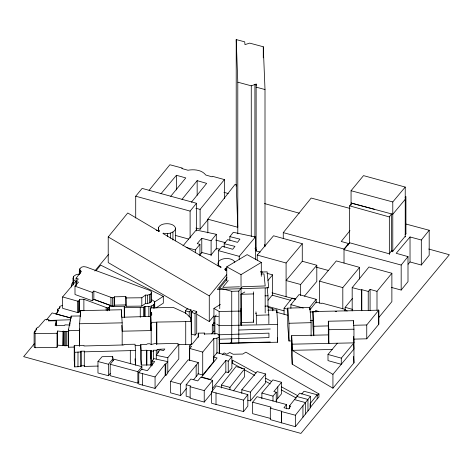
<?xml version="1.0" encoding="UTF-8"?>
<svg xmlns="http://www.w3.org/2000/svg" width="473" height="473" viewBox="0 0 473 473"><rect width="100%" height="100%" fill="white"/><g stroke="black" fill="none" stroke-linecap="round" stroke-linejoin="round"><path stroke-width="0.71" d="M260.221 252.091L256.118 250.986L256.135 84.076L251.269 85.826L237.795 82.19L236.216 39.584L244.712 41.837L244.973 44.616L249.673 43.12L263.272 46.75L265.004 89.539L265.004 246.746M256.118 250.986L256.13 249.147M79.665 274.334C78.187 269.131 80.842 265.448 86.175 266.997L149.367 290.262L150.928 291.179L151.478 292.095L150.828 294.011L147.541 295.164L145.566 295.051L141.805 297.765L126.025 297.937L125.812 296.559L114.436 296.831L114.088 297.541L114.088 305.883L112.615 306.197L93.843 299.385L93.843 291.043L110.936 297.328L112.615 297.86L114.088 297.541M125.812 296.559L126.025 306.273L141.805 306.102L145.566 303.394L147.541 303.5L150.828 302.348L151.478 300.432M135.514 350.487L135.036 344.232L123.861 344.409L123.926 344.947L83.981 345.988L84.034 345.42L74.22 345.728L74.22 360.32L74.764 366.906L81.001 366.516L80.918 351.203L84.295 351.143L84.283 351.841L135.514 350.487L135.514 365.079L135.036 358.824M98.142 366.067L84.283 366.433L84.295 365.735L80.918 365.795M74.397 347.076L68.49 347.241L68.603 329.155L71.139 316.088L80.694 315.97M68.49 347.241L68.603 329.155M154.636 307.817L154.387 301.49L151.289 299.314M79.588 345.964L79.588 323.751L80.611 310.625L121.342 309.762L122.176 322.846L122.176 345.059M79.565 346.218L79.677 328.983M73.12 285.053L73.12 278.485L73.552 276.374L76.058 274.695L79.434 273.908M81.001 366.516L81.001 351.924L74.764 352.314L74.22 345.728M109.387 310.105L109.505 306.622L124.287 306.22L124.423 317.673M68.881 330.266L68.603 331.573L64.695 331.662L63.181 331.195L63.01 345.686L57.6 345.113L57.044 347.353L35.103 347.714L34.109 346.898L34.109 332.803L35.54 331.372L34.801 331.177L34.801 332.59M71.263 287.04L71.683 283.954L73.067 282.269M57.044 347.353L57.044 333.264L57.6 331.017L63.01 331.597M36.22 330.113L36.22 328.7L37.68 327.215L38.301 327.363L45.089 319.571L48.376 319.452L49.038 319.878L48.352 320.901L56.145 320.747L56.311 321.616L55.122 325.318L64.842 325.436L64.884 324.827L69.998 325.046M63.01 345.686L63.181 331.195M73.12 278.485L73.611 279.626L75.645 281.482L62.619 296.938L62.619 308.337L77.596 312.552L79.18 312.109L79.369 299.308L83.881 299.267L107.513 307.994L109.387 307.255M79.18 312.109L79.529 311.394L79.529 299.994M114.088 305.883L114.436 305.168L114.436 296.831M281.411 422.98L281.577 411.22L270.314 408.152L270.314 419.616L295.347 426.699L310.436 407.827L310.436 396.362L299.64 393.146L289.482 405.84L289.482 408.707M389.344 254.527L389.344 216.936L391.437 213.885L391.437 251.476M152.152 360.982L153.831 358.599L167.809 361.662L165.769 364.133L165.769 375.597L165.166 375.461L155.067 388.404L138.772 384.106L138.772 372.641L141.61 369.265L147.399 370.655L154.724 361.561L152.152 360.982L152.152 364.565M226.792 268.268L226.366 268.262A1.756 1.017 0 0 0 225.509 268.262L224.598 269.509L226.744 270.739M76.088 285.148L76.088 278.201L81.386 271.396L79.937 270.219L79.665 269.468M155.067 388.404L155.067 376.94L165.166 363.991L165.769 364.133M211.608 391.81L216.238 385.873L247.846 394.624L247.846 406.094L243.56 411.587L211.608 403.274L211.608 391.81L243.56 400.123L247.846 394.624M207.836 219.188L235.081 184.369L236.216 184.671L237.795 227.276L207.836 219.188L207.836 232.899M221.37 387.984L221.37 385.099L235.974 366.593L244.571 368.857L244.571 376.774L233.449 390.869M284.072 314.261L284.072 308.219L292.101 298.079L295.566 299.037M229.967 389.521L229.967 387.363L244.571 368.857M229.848 240.296L229.848 236.63L233.295 232.29L255.396 236.985L255.396 259.683M189.626 360.26L189.626 345.929L191.198 343.954L192.174 344.214L198.477 336.368L198.205 333.163L204.306 333.039L204.336 333.985L217.048 333.696L219.241 335.014L219.419 353.361M270.479 418.422L252.653 413.668L252.653 402.204L257.058 396.693L286.508 404.545L286.508 408.843M270.314 408.152L271.13 407.129L252.653 402.204M286.508 404.545L283.96 407.732L288.506 408.944L290.724 406.171L289.482 405.84M301.709 394.11L303.997 391.248L317.2 394.766L317.2 398.869L310.134 407.702L310.134 403.599L317.2 394.766M295.347 426.699L295.347 415.229L310.436 396.362M309.443 307.71L316.159 299.326L299.037 294.578L290.895 304.671L290.895 308.254M309.886 309.862L316.159 302.034L321.463 303.5L321.894 303.092L345.544 309.472L345.544 310.932M138.76 382.03L137.868 383.142L110.209 375.728L110.209 364.263L114.224 359.261L141.888 366.681L141.888 369.543M137.868 383.142L137.868 371.677L141.888 366.681M283.268 238.498L283.268 232.633L311.181 198.051L350.109 208.457M361.508 310.436L361.508 290.085L361.821 289.689L368.242 291.445L370.075 289.417L376.999 291.338L391.875 273.264L368.97 266.979L352.184 287.631L352.184 310.897M182.016 199.346L197.158 180.651L206.654 183.376L191.429 202.208M211.1 255.792L211.1 240.745L216.309 234.306L196.183 230.032L182.98 245.865M213.571 362.756L213.571 357.02L217.095 352.675L231.882 356.666L231.882 368.136L228.24 372.618L225.834 371.967L212.631 388.25M231.882 356.666L228.24 361.153L225.834 360.503L210.467 379.452L201.599 377.058L217.072 357.966L213.571 357.02M349.961 230.658L341.216 241.461L348.5 243.524L348.5 244.99M391.295 287.395L401.175 290.05L401.175 265.034L407.998 256.614L396.208 253.297L410.026 236.961L421.313 240L429.188 230.262L405.911 224.025M408.116 264.23L410.026 261.977L421.313 265.016L429.188 255.278L429.188 230.262M401.175 290.05L407.998 281.624L407.998 256.614M149.107 190.294L169.878 164.752L182.241 168.051L181.78 168.512L187.982 170.25C193.96 169.127 201.876 169.831 205.779 175.028L212.052 176.825L212.489 176.317L224.427 179.586L224.427 198.66M268.031 300.243L272.152 295.176L290.724 300.32M344.019 262.958L344.019 249.04L348.5 243.524M188.088 309.176L108.216 262.592L108.216 236.955L127.763 212.974L159.135 231.539L159.478 231.102A1.815 1.047 0 0 0 159.082 230.522A9.283 5.357 0 0 1 158.691 229.949A8.833 5.097 0 0 1 158.538 227.572A8.555 4.937 0 0 1 160.128 225.603A8.289 4.783 0 0 1 162.966 224.22A8.881 5.126 0 0 1 166.141 223.747A9.158 5.292 0 0 1 169.547 223.918A8.183 4.724 0 0 1 172.379 224.781A8.242 4.76 0 0 1 174.389 226.2A8.413 4.854 0 0 1 175.382 228.098L175.382 240.923M195.911 228.069L200.114 229.192L200.114 209.391L224.427 179.586M200.114 229.192L207.913 219.632M226.981 277.592L217.314 289.47L268.717 287.767L267.133 271.857L260.57 272.076M219.738 308.638L219.738 288.057L226.703 279.508M228.252 280.578L222.742 287.353L239.569 286.792M214.884 334.257L214.884 316.703L216.267 315M238.8 343.002L238.8 291.078L242.046 287.099M212.3 333.636L212.3 324.992L214.157 322.71M211.733 333.944L214.033 331.118M186.492 388.422L180.639 395.57L170.564 392.821L170.564 381.356L188.201 359.805L198.276 362.549L198.276 374.019L193.818 379.464M197.927 373.676L202.722 375.012L202.722 352.083L213.814 338.526L216.93 338.177L219.419 336.882M180.639 395.57L180.639 384.106L198.276 362.549M202.722 375.012L213.814 361.455L213.814 338.526M135.71 218.023L135.71 196.218L142.125 188.402L196.52 203.289L196.52 230.913M46.336 320.014L52.154 312.925L71.003 318.033L55.767 313.895L58.522 310.726L57.416 309.543L60.112 307.468L59.486 307.018L60.118 306.273L62.217 305.475M170.712 196.319L185.788 177.925L176.429 175.276L160.95 193.77M190.105 238.002L190.105 211.106L196.52 203.289M195.331 252.807L195.331 249.939L199.931 244.34L197.229 243.601L201.77 238.286L211.1 240.745M226.597 274.772L209.273 295.897L209.273 321.534L213.879 315.923M165.769 375.597L167.809 373.132L167.803 357.724L178.794 344.344L177.499 343.351L157.273 343.877C155.043 342.801 153.016 344.581 150.786 344.338L149.734 343.729L147.576 343.812L146.234 344.551L140.694 344.646L140.694 359.238L141.267 365.061L151.029 364.931L151.141 365.753L152.341 365.694M167.803 372.316L178.794 358.936L178.794 344.344M267.919 280.548L272.596 274.848L266.973 273.311M95.972 270.804L100.654 265.117L163.309 296.34L163.309 303.181L155.865 307.994M108.447 375.71L108.447 364.245L113 358.717L112.675 356.541L102.085 356.689L97.964 361.532L97.964 372.996L108.447 375.71L110.268 373.499M190.105 397.285L186.173 396.203L186.173 384.738L190.891 379.021L197.738 380.901L200.836 377.147L212.655 380.393L212.655 391.141M351.061 205.229L351.061 190.72L363.506 175.625L405.231 187.06L405.231 236.949M211.715 392.998L204.23 402.074L190.146 398.201L190.146 386.737L190.755 385.998L186.173 384.738M204.23 402.074L204.23 390.609L212.655 380.393M345.154 309.827L345.154 307.326L352.503 298.404M378.855 317.43L391.875 301.614L391.875 273.264M353.502 339.135L366.752 338.81L366.752 324.963L378.761 310.182L312.925 311.541L312.925 325.389L313.552 335.688M366.752 338.81L378.772 324.289L378.772 310.442M342.813 308.863L342.813 287.619L359.592 267.387L336.315 260.925L319.47 281.133L319.47 303.11M34.488 343.599L23.65 356.642L300.934 433.416L449.35 254.746L428.733 249.035M94.795 270.994L108.459 254.545M191.565 312.47L193.215 310.489L196.721 311.53L196.721 333.211L195.047 335.132L191.565 334.151L191.565 312.47L195.047 313.451L196.721 311.53M261.871 398.774L261.871 393.039L272.891 379.896L281.547 382.29L281.547 393.761L276.102 400.3M281.547 382.29L273.855 391.543L276.256 392.206L276.256 402.239M272.992 401.139L272.992 396.126L276.256 392.206M353.562 336.498L353.958 342.872L341.281 358.138L341.281 364.293L327.996 360.609L327.996 354.454L337.326 343.221M332.933 388.191L353.958 362.874L353.958 329.196L353.426 320.694L328.315 321.22L328.847 329.722L328.847 343.398L328.315 334.896L291.67 335.664L291.67 355.666L292.202 364.169L332.933 388.191L332.933 374.344L353.958 349.027L353.562 342.653M239.226 259.263L239.226 256.336L255.396 236.985M392.785 251.837L392.785 201.947L405.231 187.06M405.231 199.358L392.785 214.251L351.061 203.018L374.539 209.338M405.231 236.258L392.785 251.145L391.437 250.785L389.344 253.835L349.606 242.75L344.019 249.667L401.175 265.034M295.105 299.143L286.088 296.695L286.088 262.994L302.271 243.713L273.53 235.779L257.235 255.059L257.235 260.185M302.271 261.25L286.088 280.536L300.651 284.492L316.804 265.252L302.271 261.25L302.271 243.713M34.801 331.177L36.793 328.812L36.22 328.7M304.452 296.122L316.804 281.411L316.804 265.252M241.815 393.376L241.815 389.728L257.129 371.583L265.672 373.983L265.672 382.74L250.365 400.885L247.734 400.146M250.365 400.885L250.365 392.129L265.672 373.983M189.212 316.963L189.212 311.902L190.974 309.827L187.296 308.763L185.381 310.82L185.381 313.711M224.184 247.355L224.184 243.696L227.661 239.616L237.541 242.353L239.917 239.143L229.848 236.63M405.083 197.472L405.923 196.484L405.923 234.076M405.083 234.366L405.923 233.384M199.955 254.586L201.77 252.464L211.1 254.923L216.309 248.485L219.85 249.236M124.423 307.698L143.354 307.361L144.62 306.374C148.014 307.107 152.477 306.67 154.636 303.542M189.703 360.633L189.703 348.453L191.589 346.266L189.626 345.929M222.239 354.667L224.172 352.893L226.798 354.253L229.76 352.468L233.154 354.242L242.744 354.052L245.865 352.16L318.938 393.926L318.938 397.054L317.2 398.869M76.206 285.591L76.206 281.423L78.329 278.993L76.088 278.201M110.936 297.328L110.936 305.67L93.891 299.344L92.306 300.751L75 294.502L75 286.165L78.5 282.18L76.206 281.423M218.42 263.083L218.42 250.637L222.316 246.238L232.686 249.283L234.963 246.38L224.184 243.696M344.303 310.856L345.544 309.472M349.606 243.441L349.606 205.856L351.995 203.295M317.2 395.741L318.938 393.926M92.306 300.751L92.306 292.409L93.843 291.043M318.548 311.405L315.911 310.708L314.622 311.778L310.27 311.991M154.63 301.963L163.309 296.34M232.686 360.266L232.308 360.503L232.308 363.625L232.686 363.394L232.686 360.266L256.041 372.99M213.932 332.123L213.932 308.402L220.353 304.5M244.801 291.995L241.017 294.277L241.171 325.188L241.011 274.642L261.297 262.426L247.125 254.628L226.762 266.831L226.762 280.826M255.597 313.741L256.118 313.428M153.536 359.066L153.471 350.215L156.279 350.239L157.952 349.37L164.823 348.991L163.557 350.623L159.915 349.813L156.279 355.306L167.803 357.724M62.619 296.938L77.596 301.153L79.18 300.704M254.923 248.278L256.135 247.923M63.181 345.284L64.695 345.757L68.603 345.662M140.694 344.646L141.267 350.469L146.748 350.239L146.766 365.186L146.807 350.588L151.029 350.339L151.141 365.753M151.141 351.161L153.536 351.037M310.27 320.747L313.167 320.605M151.75 323.266L150.727 323.307L151.153 330.592L122.176 331.183L121.803 325.329M261.084 273.997L263.981 273.902L265.182 285.946L242.495 286.697M219.738 288.057L231.74 291.315L238.8 291.078M265.022 295.862L267.978 295.767L267.978 306.025L268.859 314.912L268.859 323.686M265.022 306.12L267.978 306.025M214.884 316.703L218.449 316.585M255.976 311.908L256.319 315.325L268.859 314.912M238.8 330.03L270.314 328.983M218.177 334.825L268.948 333.14L268.948 337.574L218.91 339.23M219.596 343.64L231.309 343.25L231.309 338.822M230.327 342.854L231.74 343.238L270.314 341.955M150.574 320.966L150.574 312.363L151.626 312.328L151.762 314.947L150.727 314.971L150.727 330.733M122.016 317.265L150.284 316.384L150.526 320.735M48.778 320.463L70.453 319.76L70.453 321.191M241.017 294.277L253.569 293.928L253.569 322.178L241.017 322.521L241.242 325.188L241.017 308.396M291.942 340.909L288.997 340.992L287.744 325.832L287.744 308.118L309.845 307.509L311.098 322.663L311.098 335.954M287.744 308.118L288.997 323.272L311.098 322.663M68.49 330.733L79.565 330.426M312.925 311.541L313.824 326.258L328.475 325.903M353.502 325.288L366.752 324.963M114.436 305.168L125.812 304.902M79.588 323.751L122.176 322.846M150.302 316.49L150.302 307.893L173.313 307.444L185.747 313.126L191.157 318.353L191.352 344.486L177.753 344.581M156.734 344.279L156.734 322.066L191.352 321.551M150.727 314.971L151.177 322.35L156.746 322.237L156.746 344.45M328.847 329.722L353.958 329.196M135.213 345.509L141.013 345.391M291.67 335.664L292.202 344.167L353.958 342.872M291.67 341.819L292.202 350.322L332.229 349.482M267.641 310.17L276.817 309.998L277.645 324.496L277.645 342.216L219.153 343.327M213.932 308.402L219.153 311.482L241.242 311.063M335.156 311.476L336.61 311.447M277.645 324.496L219.153 325.607L216.835 324.236M34.109 332.803L35.103 333.625L57.044 333.264M79.369 299.308L79.369 310.708L83.881 310.672L83.881 299.267M97.964 361.532L108.447 364.245M352.184 287.631L361.508 290.085M221.37 385.099L229.967 387.363M138.772 372.641L155.067 376.94M281.411 411.516L295.347 415.229M195.911 208.262L200.114 209.391M296.938 396.516L307.958 399.466L307.958 410.931M110.209 364.263L137.868 371.677M256.118 87.138L265.004 89.539M351.061 190.72L392.785 201.947M283.268 232.633L344.019 249.04M215.682 240.065L225.668 242.761M316.472 267.239L328.481 270.485M268.552 307.539L272.809 308.692L272.939 309.951M212.3 324.992L214.328 325.542M135.71 196.218L190.105 211.106M156.196 230.174L159.023 230.948M175.27 235.394L188.692 239.066M260.641 271.579L262.752 272.152M170.564 381.356L180.639 384.106M257.235 255.059L286.088 262.994M218.42 250.637L239.226 256.336M186.072 247.403L195.331 249.939M272.016 292.822L286.088 296.695M290.895 304.671L303.276 308.071M284.072 308.219L287.483 309.153M268.09 306.457L284.072 310.844M276.427 312.168L287.483 315.201M294.484 399.59L305.446 402.6L305.446 414.064M190.146 386.737L204.23 390.609M223.966 192.34L228.234 193.522M264.49 203.561L299.332 213.211M327.996 354.454L341.281 358.138M261.871 393.039L272.992 396.126M349.606 205.856L389.344 216.936M319.47 281.133L342.813 287.619M345.154 307.326L352.775 309.443M345.846 310.643L347.235 311.027M189.703 348.453L202.722 352.083M185.381 310.82L189.212 311.902M241.815 389.728L250.365 392.129M75 286.165L92.306 292.409M378.772 324.289L378.418 323.863L378.418 310.016M265.773 378.294L271.614 381.475M281.34 386.778L297.564 395.611M232.686 363.394L242.418 368.698M244.364 369.756L254.746 375.414M265.773 381.421L270.314 383.893M281.34 389.9L296.264 398.03M226.762 266.831L241.011 274.642M108.216 236.955L209.19 295.85M191.104 310.938L192.612 311.819M197.135 314.456L209.19 321.486M292.202 350.322L332.933 374.344M213.932 322.527L215.091 323.213M220.04 266.541L220.619 266.873A0.875 0.508 0 0 1 221.198 267.204L220.932 267.535L162.937 233.491L163.256 233.207A0.81 0.467 0 0 1 163.977 233.307L164.699 233.402A11.198 6.468 0 0 0 167.501 233.526A8.325 4.807 0 0 0 170.351 233.083A8.94 5.162 0 0 0 172.929 231.965A9.158 5.286 0 0 0 174.608 230.57A8.443 4.878 0 0 0 175.382 228.098M71.263 285.674L71.642 286.49M79.369 310.708L79.529 311.394M80.918 351.203L81.001 351.924M267.139 287.359L267.978 295.767M253.398 291.865L253.569 293.928M253.398 320.115L253.569 322.178M353.562 356.494L353.958 362.874M150.302 307.893L150.574 312.363M277.397 337.87L277.645 342.216M146.748 350.239L146.766 350.594M264.649 244.535L264.709 246.007M261.297 262.426L261.303 276.35M421.313 240L421.313 265.016M410.026 236.961L410.026 261.977M378.761 310.182L378.761 324.023M376.999 291.338L376.999 310.241M370.075 289.417L370.075 310.495M368.242 291.445L368.242 310.347M361.821 289.689L361.821 310.773M359.592 267.387L359.592 279.111M353.426 320.694L353.426 323.573M328.315 321.22L328.315 334.896M316.159 299.326L316.159 302.909M315.911 310.708L315.911 312.168M313.824 326.258L313.824 335.735M309.845 307.509L309.845 309.72M302.945 405.728L302.945 417.192M300.651 284.492L300.651 295.507M292.202 344.167L292.202 364.169M288.997 323.272L288.997 340.992M281.577 411.22L281.577 422.685M277.781 386.819L277.781 398.284M276.817 309.998L276.817 312.215M272.809 308.692L272.809 310.856M272.596 274.848L272.596 295.625M265.182 288.134L265.182 312.949M263.272 46.75L263.272 57.818M256.319 315.325L256.319 324.106M256.135 84.076L256.135 85.548M254.923 84.431L254.906 237.47M251.269 85.826L251.269 236.394M243.56 400.123L243.56 411.587M237.795 82.19L237.795 233.774M236.216 39.584L236.216 186.114M231.74 291.315L231.74 343.238M228.24 361.153L228.24 372.618M226.366 268.262L226.366 270.461M225.834 360.503L225.834 371.967M225.509 268.262L225.509 270.455M219.241 335.014L219.241 353.644M219.153 311.482L219.153 335.203M234.809 262.279A8.792 5.073 0 0 0 233.426 260.481A8.218 4.748 0 0 0 230.499 259.038A8.514 4.913 0 0 0 226.939 258.524A8.721 5.032 0 0 0 221.098 259.659A8.118 4.689 0 0 0 218.857 261.279A8.449 4.878 0 0 0 218.148 263.018L218.148 265.95M216.93 338.177L216.93 353.225M216.309 234.306L216.309 249.354M216.013 392.951L216.013 404.421M204.306 333.039L204.306 334.476M201.77 238.286L201.77 253.339M199.931 244.34L199.931 255.804M198.205 333.163L198.205 337.462M197.158 180.651L197.158 195.319M196.165 365.132L196.165 376.597M195.047 313.451L195.047 335.132M191.157 318.353L191.157 321.22M190.974 309.827L190.974 321.137M185.729 321.498L185.735 344.569M176.429 175.276L176.429 189.945M172.929 231.965L172.929 240.024M170.351 233.083L170.351 238.209M167.501 233.526L167.501 236.459M165.166 363.991L165.166 375.461M158.691 229.949L158.691 231.415M158.538 227.572L158.538 231.232M157.952 349.37L157.952 353.018M156.279 350.239L156.279 358.989M154.712 302.531L154.712 308.23M153.548 304.801L153.548 308.366M151.78 305.93L151.78 308.071M151.626 312.328L151.626 315.195M151.478 292.095L151.461 301.342M151.177 322.35L151.177 344.563M151.029 350.339L151.029 364.931M150.828 294.011L150.828 302.348M150.786 350.907L150.786 358.93M149.574 294.655L149.574 302.992M148.841 306.628L148.841 316.608M147.541 295.164L147.541 303.5M145.566 295.051L145.566 303.394M145.122 306.61L145.122 316.585M144.62 306.374L144.62 316.354M143.354 307.361L143.354 316.62M142.485 373.623L142.485 385.087M141.805 297.765L141.805 306.102M141.267 350.469L141.267 365.061M140.262 307.361L140.262 317.342M130.312 350.623L130.312 363.755M126.025 297.937L126.025 306.273M124.287 306.22L124.287 317.62M121.342 309.762L121.342 316.928M113 358.717L113 360.864M112.615 297.86L112.615 306.197M112.675 356.541L112.675 357.972M109.505 306.622L109.505 310.187M108.418 307.864L108.418 310.004M107.513 307.994L107.513 310.844M106.171 307.592L106.171 310.442M84.295 351.143L84.283 366.433M80.599 270.94L80.599 273.022M80.611 310.625L80.611 316.36M79.937 270.219L79.937 273.696M79.795 268.688L79.795 273.554M78.441 301.059L78.441 312.464M78.004 351.983L77.962 366.817M77.596 301.153L77.596 312.552M74.764 352.314L74.764 366.906M73.611 279.626L73.611 283.901M73.552 276.374L73.25 284.61L73.25 277.314M71.139 316.088L71.139 318.246M69.998 322.627L69.998 324.064M66.829 331.443L66.829 345.532M65.771 331.679L65.771 345.769M64.695 331.662L64.695 345.757M63.589 331.26L63.589 345.355M59.486 307.018L59.486 308.455M57.931 308.993L57.931 311.145M57.6 331.017L57.6 345.113M57.416 309.543L57.416 313.126M56.311 321.616L56.311 325.844M56.145 320.747L56.145 325.678M35.103 333.625L35.103 347.714M220.022 266.547A8.756 5.055 0 0 1 218.165 263.018"/></g></svg>
